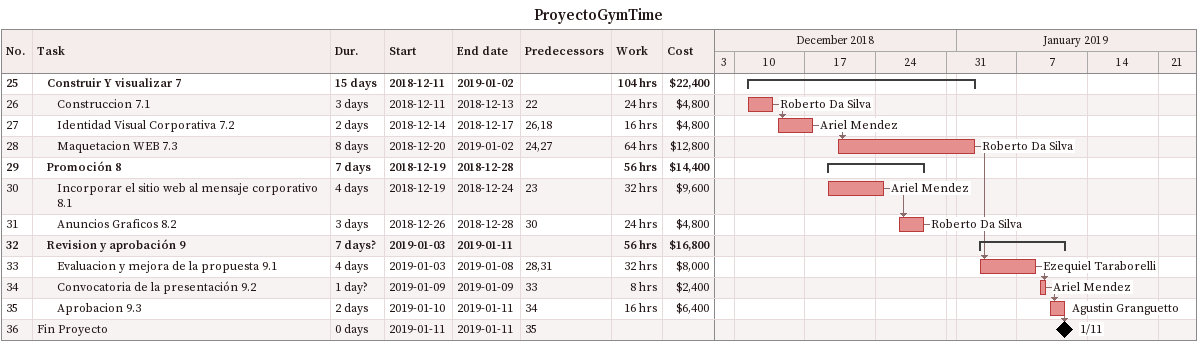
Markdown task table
ProyectoGymTime

| ID | Level | Task | Duration | Start | Finish | Predecessors | Resources | Work (h) | Cost ($) |
|---|---|---|---|---|---|---|---|---|---|
| 25 | 2 | **Construir Y visualizar 7** | 15d | 2018-12-11 | 2019-01-02 |  |  | 104 | 22400 |
| 26 | 3 | Construccion 7.1 | 3d | 2018-12-11 | 2018-12-13 | 22 | Roberto Da Silva | 24 | 4800 |
| 27 | 3 | Identidad Visual Corporativa 7.2 | 2d | 2018-12-14 | 2018-12-17 | 26, 18 | Ariel Mendez | 16 | 4800 |
| 28 | 3 | Maquetacion WEB 7.3 | 8d | 2018-12-20 | 2019-01-02 | 24, 27 | Roberto Da Silva | 64 | 12800 |
| 29 | 2 | **Promoción 8** | 7d | 2018-12-19 | 2018-12-28 |  |  | 56 | 14400 |
| 30 | 3 | Incorporar el sitio web al mensaje corporativo 8.1 | 4d | 2018-12-19 | 2018-12-24 | 23 | Ariel Mendez | 32 | 9600 |
| 31 | 3 | Anuncios Graficos 8.2 | 3d | 2018-12-26 | 2018-12-28 | 30 | Roberto Da Silva | 24 | 4800 |
| 32 | 2 | **Revision y aprobación 9** | 7d? | 2019-01-03 | 2019-01-11 |  |  | 56 | 16800 |
| 33 | 3 | Evaluacion y mejora de la propuesta 9.1 | 4d | 2019-01-03 | 2019-01-08 | 28, 31 | Ezequiel Taraborelli | 32 | 8000 |
| 34 | 3 | Convocatoria de la presentación 9.2 | 1d? | 2019-01-09 | 2019-01-09 | 33 | Ariel Mendez | 8 | 2400 |
| 35 | 3 | Aprobacion 9.3 | 2d | 2019-01-10 | 2019-01-11 | 34 | Agustin Granguetto | 16 | 6400 |
| 36 | 1 | Fin Proyecto | 0d | 2019-01-11 | 2019-01-11 | 35 |  |  |  |
